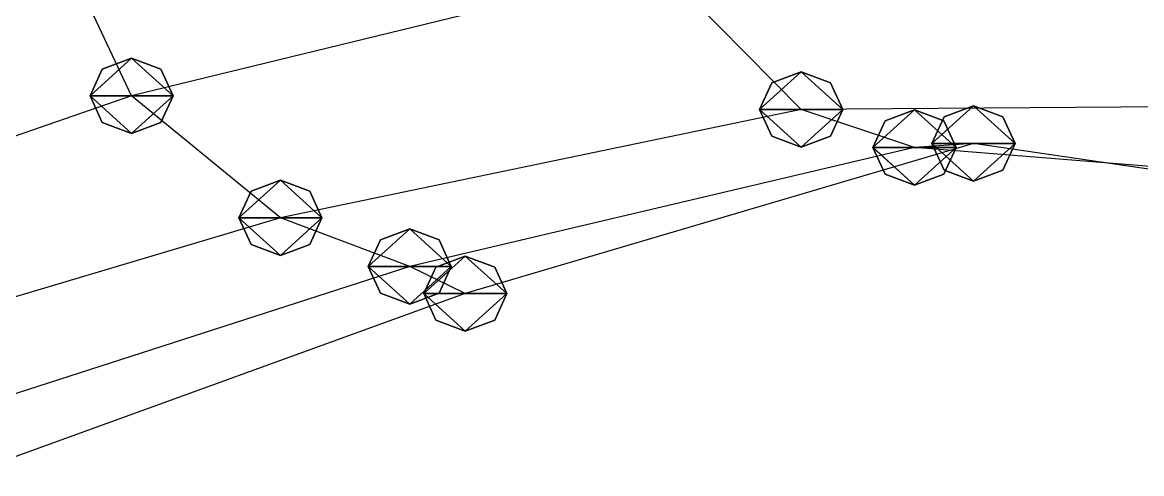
# Model space of a CAD drawing. Header units: metres. Extents: x -74 to 76, y -49 to 49.
# Drawn here: x 14.8 to 41.75, y -3.8 to 7.06 of the extents above; entities that cross this region are included whole.
import ezdxf

# ---------------------------------------------------------------- set-up
doc = ezdxf.new("R2010")
doc.units = ezdxf.units.M

msp = doc.modelspace()

# ---------------------------------------------------------------- linework, layer by layer
for p, q in [((17.427567, 5.2945404, -192.16248), (15.087643, 10.282742, -192.12726)), ((30.167362, 8.399944, -188.78256), (17.427567, 5.2945404, -192.16248)), ((33.55044, 4.9663277, -188.71924), (30.167362, 8.399944, -188.78256)), ((17.427567, 6.200276, -192.58632), (16.720459, 5.9349923, -192.46217)), ((17.427567, 6.200276, -192.58632), (16.720459, 5.9349923, -192.46217)), ((17.427567, 6.200276, -192.58632), (16.720459, 5.9349923, -192.46217)), ((17.427567, 6.200276, -192.58632), (16.720459, 5.9349923, -192.46217)), ((18.134674, 5.9349923, -192.46217), (17.427567, 6.200276, -192.58632)), ((18.134674, 5.9349923, -192.46217), (17.427567, 6.200276, -192.58632)), ((18.134674, 5.9349923, -192.46217), (17.427567, 6.200276, -192.58632)), ((18.134674, 5.9349923, -192.46217), (17.427567, 6.200276, -192.58632)), ((16.720459, 5.9349923, -192.46217), (16.427567, 5.2945404, -192.16248)), ((16.720459, 5.9349923, -192.46217), (16.427567, 5.2945404, -192.16248)), ((16.720459, 5.9349923, -192.46217), (16.427567, 5.2945404, -192.16248)), ((16.720459, 5.9349923, -192.46217), (16.427567, 5.2945404, -192.16248)), ((18.427567, 5.2945404, -192.16248), (18.134674, 5.9349923, -192.46217)), ((18.427567, 5.2945404, -192.16248), (18.134674, 5.9349923, -192.46217)), ((18.427567, 5.2945404, -192.16248), (18.134674, 5.9349923, -192.46217)), ((18.427567, 5.2945404, -192.16248), (18.134674, 5.9349923, -192.46217)), ((33.55044, 5.872063, -189.14308), (32.843334, 5.6067796, -189.01894)), ((33.55044, 5.872063, -189.14308), (32.843334, 5.6067796, -189.01894)), ((33.55044, 5.872063, -189.14308), (32.843334, 5.6067796, -189.01894)), ((33.55044, 5.872063, -189.14308), (32.843334, 5.6067796, -189.01894)), ((34.25755, 5.6067796, -189.01894), (33.55044, 5.872063, -189.14308)), ((34.25755, 5.6067796, -189.01894), (33.55044, 5.872063, -189.14308)), ((34.25755, 5.6067796, -189.01894), (33.55044, 5.872063, -189.14308)), ((34.25755, 5.6067796, -189.01894), (33.55044, 5.872063, -189.14308)), ((32.843334, 5.6067796, -189.01894), (32.55044, 4.9663277, -188.71924)), ((32.843334, 5.6067796, -189.01894), (32.55044, 4.9663277, -188.71924)), ((32.843334, 5.6067796, -189.01894), (32.55044, 4.9663277, -188.71924)), ((32.843334, 5.6067796, -189.01894), (32.55044, 4.9663277, -188.71924)), ((34.55044, 4.9663277, -188.71924), (34.25755, 5.6067796, -189.01894)), ((34.55044, 4.9663277, -188.71924), (34.25755, 5.6067796, -189.01894)), ((34.55044, 4.9663277, -188.71924), (34.25755, 5.6067796, -189.01894)), ((34.55044, 4.9663277, -188.71924), (34.25755, 5.6067796, -189.01894)), ((17.427567, 5.2945404, -192.16248), (5.45776, 1.1802063, -194.03741)), ((16.427567, 5.2945404, -192.16248), (16.720459, 4.6540885, -191.86278)), ((16.427567, 5.2945404, -192.16248), (16.720459, 4.6540885, -191.86278)), ((16.427567, 5.2945404, -192.16248), (16.720459, 4.6540885, -191.86278)), ((16.427567, 5.2945404, -192.16248), (16.720459, 4.6540885, -191.86278)), ((21.010952, 2.3572655, -193.49164), (17.427567, 5.2945404, -192.16248)), ((18.134674, 4.6540885, -191.86278), (18.427567, 5.2945404, -192.16248)), ((18.134674, 4.6540885, -191.86278), (18.427567, 5.2945404, -192.16248)), ((18.134674, 4.6540885, -191.86278), (18.427567, 5.2945404, -192.16248)), ((18.134674, 4.6540885, -191.86278), (18.427567, 5.2945404, -192.16248)), ((33.55044, 4.9663277, -188.71924), (21.010952, 2.3572655, -193.49164)), ((32.55044, 4.9663277, -188.71924), (32.843334, 4.3258758, -188.41954)), ((32.55044, 4.9663277, -188.71924), (32.843334, 4.3258758, -188.41954)), ((32.55044, 4.9663277, -188.71924), (32.843334, 4.3258758, -188.41954)), ((32.55044, 4.9663277, -188.71924), (32.843334, 4.3258758, -188.41954)), ((47.74835, 5.069748, -183.68695), (33.55044, 4.9663277, -188.71924)), ((36.279865, 4.051155, -188.36043), (33.55044, 4.9663277, -188.71924)), ((34.25755, 4.3258758, -188.41954), (34.55044, 4.9663277, -188.71924)), ((34.25755, 4.3258758, -188.41954), (34.55044, 4.9663277, -188.71924)), ((34.25755, 4.3258758, -188.41954), (34.55044, 4.9663277, -188.71924)), ((34.25755, 4.3258758, -188.41954), (34.55044, 4.9663277, -188.71924)), ((36.279865, 4.9568906, -188.78427), (35.572758, 4.691607, -188.66013)), ((36.279865, 4.9568906, -188.78427), (35.572758, 4.691607, -188.66013)), ((36.279865, 4.9568906, -188.78427), (35.572758, 4.691607, -188.66013)), ((36.279865, 4.9568906, -188.78427), (35.572758, 4.691607, -188.66013)), ((36.986973, 4.691607, -188.66013), (36.279865, 4.9568906, -188.78427)), ((36.986973, 4.691607, -188.66013), (36.279865, 4.9568906, -188.78427)), ((36.986973, 4.691607, -188.66013), (36.279865, 4.9568906, -188.78427)), ((36.986973, 4.691607, -188.66013), (36.279865, 4.9568906, -188.78427)), ((37.699566, 5.0515714, -188.81953), (36.99246, 4.786288, -188.69539)), ((37.699566, 5.0515714, -188.81953), (36.99246, 4.786288, -188.69539)), ((37.699566, 5.0515714, -188.81953), (36.99246, 4.786288, -188.69539)), ((38.406673, 4.786288, -188.69539), (37.699566, 5.0515714, -188.81953)), ((38.406673, 4.786288, -188.69539), (37.699566, 5.0515714, -188.81953)), ((38.406673, 4.786288, -188.69539), (37.699566, 5.0515714, -188.81953)), ((16.720459, 4.6540885, -191.86278), (17.427567, 4.388805, -191.73863)), ((16.720459, 4.6540885, -191.86278), (17.427567, 4.388805, -191.73863)), ((16.720459, 4.6540885, -191.86278), (17.427567, 4.388805, -191.73863)), ((16.720459, 4.6540885, -191.86278), (17.427567, 4.388805, -191.73863)), ((17.427567, 4.388805, -191.73863), (18.134674, 4.6540885, -191.86278)), ((17.427567, 4.388805, -191.73863), (18.134674, 4.6540885, -191.86278)), ((17.427567, 4.388805, -191.73863), (18.134674, 4.6540885, -191.86278)), ((17.427567, 4.388805, -191.73863), (18.134674, 4.6540885, -191.86278)), ((35.572758, 4.691607, -188.66013), (35.279865, 4.051155, -188.36043)), ((35.572758, 4.691607, -188.66013), (35.279865, 4.051155, -188.36043)), ((35.572758, 4.691607, -188.66013), (35.279865, 4.051155, -188.36043)), ((35.572758, 4.691607, -188.66013), (35.279865, 4.051155, -188.36043)), ((36.99246, 4.786288, -188.69539), (36.699566, 4.145836, -188.39569)), ((36.99246, 4.786288, -188.69539), (36.699566, 4.145836, -188.39569)), ((36.99246, 4.786288, -188.69539), (36.699566, 4.145836, -188.39569)), ((37.279865, 4.051155, -188.36043), (36.986973, 4.691607, -188.66013)), ((37.279865, 4.051155, -188.36043), (36.986973, 4.691607, -188.66013)), ((37.279865, 4.051155, -188.36043), (36.986973, 4.691607, -188.66013)), ((37.279865, 4.051155, -188.36043), (36.986973, 4.691607, -188.66013)), ((38.699566, 4.145836, -188.39569), (38.406673, 4.786288, -188.69539)), ((38.699566, 4.145836, -188.39569), (38.406673, 4.786288, -188.69539)), ((38.699566, 4.145836, -188.39569), (38.406673, 4.786288, -188.69539)), ((32.843334, 4.3258758, -188.41954), (33.55044, 4.060592, -188.2954)), ((32.843334, 4.3258758, -188.41954), (33.55044, 4.060592, -188.2954)), ((32.843334, 4.3258758, -188.41954), (33.55044, 4.060592, -188.2954)), ((32.843334, 4.3258758, -188.41954), (33.55044, 4.060592, -188.2954)), ((33.55044, 4.060592, -188.2954), (34.25755, 4.3258758, -188.41954)), ((33.55044, 4.060592, -188.2954), (34.25755, 4.3258758, -188.41954)), ((33.55044, 4.060592, -188.2954), (34.25755, 4.3258758, -188.41954)), ((33.55044, 4.060592, -188.2954), (34.25755, 4.3258758, -188.41954)), ((36.279865, 4.051155, -188.36043), (24.125263, 1.1862106, -194.58022)), ((37.699566, 4.145836, -188.39569), (25.463764, 0.53188324, -195.21497)), ((35.279865, 4.051155, -188.36043), (35.572758, 3.4107032, -188.06073)), ((35.279865, 4.051155, -188.36043), (35.572758, 3.4107032, -188.06073)), ((35.279865, 4.051155, -188.36043), (35.572758, 3.4107032, -188.06073)), ((35.279865, 4.051155, -188.36043), (35.572758, 3.4107032, -188.06073)), ((37.699566, 4.145836, -188.39569), (36.279865, 4.051155, -188.36043)), ((51.14815, 2.8530922, -181.8537), (36.279865, 4.051155, -188.36043)), ((36.699566, 4.145836, -188.39569), (36.99246, 3.505384, -188.096)), ((36.699566, 4.145836, -188.39569), (36.99246, 3.505384, -188.096)), ((36.699566, 4.145836, -188.39569), (36.99246, 3.505384, -188.096)), ((36.986973, 3.4107034, -188.06073), (37.279865, 4.051155, -188.36043)), ((36.986973, 3.4107034, -188.06073), (37.279865, 4.051155, -188.36043)), ((36.986973, 3.4107034, -188.06073), (37.279865, 4.051155, -188.36043)), ((36.986973, 3.4107034, -188.06073), (37.279865, 4.051155, -188.36043)), ((53.58282, 1.8114014, -180.8113), (37.699566, 4.145836, -188.39569)), ((38.406673, 3.5053842, -188.096), (38.699566, 4.145836, -188.39569)), ((38.406673, 3.5053842, -188.096), (38.699566, 4.145836, -188.39569)), ((38.406673, 3.5053842, -188.096), (38.699566, 4.145836, -188.39569)), ((36.99246, 3.505384, -188.096), (37.699566, 3.2401004, -187.97185)), ((36.99246, 3.505384, -188.096), (37.699566, 3.2401004, -187.97185)), ((36.99246, 3.505384, -188.096), (37.699566, 3.2401004, -187.97185)), ((37.699566, 3.2401004, -187.97185), (38.406673, 3.5053842, -188.096)), ((37.699566, 3.2401004, -187.97185), (38.406673, 3.5053842, -188.096)), ((37.699566, 3.2401004, -187.97185), (38.406673, 3.5053842, -188.096)), ((21.010952, 3.263001, -193.91548), (20.303844, 2.9977171, -193.79134)), ((21.010952, 3.263001, -193.91548), (20.303844, 2.9977171, -193.79134)), ((21.010952, 3.263001, -193.91548), (20.303844, 2.9977171, -193.79134)), ((21.010952, 3.263001, -193.91548), (20.303844, 2.9977171, -193.79134)), ((21.71806, 2.9977171, -193.79134), (21.010952, 3.263001, -193.91548)), ((21.71806, 2.9977171, -193.79134), (21.010952, 3.263001, -193.91548)), ((21.71806, 2.9977171, -193.79134), (21.010952, 3.263001, -193.91548)), ((21.71806, 2.9977171, -193.79134), (21.010952, 3.263001, -193.91548)), ((35.572758, 3.4107032, -188.06073), (36.279865, 3.1454196, -187.93658)), ((35.572758, 3.4107032, -188.06073), (36.279865, 3.1454196, -187.93658)), ((35.572758, 3.4107032, -188.06073), (36.279865, 3.1454196, -187.93658)), ((35.572758, 3.4107032, -188.06073), (36.279865, 3.1454196, -187.93658)), ((36.279865, 3.1454196, -187.93658), (36.986973, 3.4107034, -188.06073)), ((36.279865, 3.1454196, -187.93658), (36.986973, 3.4107034, -188.06073)), ((36.279865, 3.1454196, -187.93658), (36.986973, 3.4107034, -188.06073)), ((36.279865, 3.1454196, -187.93658), (36.986973, 3.4107034, -188.06073)), ((20.303844, 2.9977171, -193.79134), (20.010952, 2.3572655, -193.49164)), ((20.303844, 2.9977171, -193.79134), (20.010952, 2.3572655, -193.49164)), ((20.303844, 2.9977171, -193.79134), (20.010952, 2.3572655, -193.49164)), ((20.303844, 2.9977171, -193.79134), (20.010952, 2.3572655, -193.49164)), ((22.010952, 2.3572655, -193.49164), (21.71806, 2.9977171, -193.79134)), ((22.010952, 2.3572655, -193.49164), (21.71806, 2.9977171, -193.79134)), ((22.010952, 2.3572655, -193.49164), (21.71806, 2.9977171, -193.79134)), ((22.010952, 2.3572655, -193.49164), (21.71806, 2.9977171, -193.79134)), ((21.010952, 2.3572655, -193.49164), (8.947742, -1.2382927, -196.22572)), ((20.010952, 2.3572655, -193.49164), (20.303844, 1.7168137, -193.19194)), ((20.010952, 2.3572655, -193.49164), (20.303844, 1.7168137, -193.19194)), ((20.010952, 2.3572655, -193.49164), (20.303844, 1.7168137, -193.19194)), ((20.010952, 2.3572655, -193.49164), (20.303844, 1.7168137, -193.19194)), ((24.125263, 1.1862106, -194.58022), (21.010952, 2.3572655, -193.49164)), ((21.71806, 1.7168138, -193.19194), (22.010952, 2.3572655, -193.49164)), ((21.71806, 1.7168138, -193.19194), (22.010952, 2.3572655, -193.49164)), ((21.71806, 1.7168138, -193.19194), (22.010952, 2.3572655, -193.49164)), ((21.71806, 1.7168138, -193.19194), (22.010952, 2.3572655, -193.49164)), ((24.125263, 2.0919461, -195.00406), (23.418156, 1.8266623, -194.87991)), ((24.125263, 2.0919461, -195.00406), (23.418156, 1.8266623, -194.87991)), ((24.125263, 2.0919461, -195.00406), (23.418156, 1.8266623, -194.87991)), ((24.125263, 2.0919461, -195.00406), (23.418156, 1.8266623, -194.87991)), ((24.83237, 1.8266623, -194.87991), (24.125263, 2.0919461, -195.00406)), ((24.83237, 1.8266623, -194.87991), (24.125263, 2.0919461, -195.00406)), ((24.83237, 1.8266623, -194.87991), (24.125263, 2.0919461, -195.00406)), ((24.83237, 1.8266623, -194.87991), (24.125263, 2.0919461, -195.00406)), ((20.303844, 1.7168137, -193.19194), (21.010952, 1.45153, -193.0678)), ((20.303844, 1.7168137, -193.19194), (21.010952, 1.45153, -193.0678)), ((20.303844, 1.7168137, -193.19194), (21.010952, 1.45153, -193.0678)), ((20.303844, 1.7168137, -193.19194), (21.010952, 1.45153, -193.0678)), ((21.010952, 1.45153, -193.0678), (21.71806, 1.7168138, -193.19194)), ((21.010952, 1.45153, -193.0678), (21.71806, 1.7168138, -193.19194)), ((21.010952, 1.45153, -193.0678), (21.71806, 1.7168138, -193.19194)), ((21.010952, 1.45153, -193.0678), (21.71806, 1.7168138, -193.19194)), ((23.418156, 1.8266623, -194.87991), (23.125263, 1.1862106, -194.58022)), ((23.418156, 1.8266623, -194.87991), (23.125263, 1.1862106, -194.58022)), ((23.418156, 1.8266623, -194.87991), (23.125263, 1.1862106, -194.58022)), ((23.418156, 1.8266623, -194.87991), (23.125263, 1.1862106, -194.58022)), ((25.125263, 1.1862106, -194.58022), (24.83237, 1.8266623, -194.87991)), ((25.125263, 1.1862106, -194.58022), (24.83237, 1.8266623, -194.87991)), ((25.125263, 1.1862106, -194.58022), (24.83237, 1.8266623, -194.87991)), ((25.125263, 1.1862106, -194.58022), (24.83237, 1.8266623, -194.87991)), ((25.463764, 1.4376187, -195.63881), (24.756657, 1.1723349, -195.51466)), ((25.463764, 1.4376187, -195.63881), (24.756657, 1.1723349, -195.51466)), ((25.463764, 1.4376187, -195.63881), (24.756657, 1.1723349, -195.51466)), ((26.170872, 1.1723349, -195.51466), (25.463764, 1.4376187, -195.63881)), ((26.170872, 1.1723349, -195.51466), (25.463764, 1.4376187, -195.63881)), ((26.170872, 1.1723349, -195.51466), (25.463764, 1.4376187, -195.63881)), ((24.125263, 1.1862106, -194.58022), (12.311214, -2.6211243, -197.18268)), ((23.125263, 1.1862106, -194.58022), (23.418156, 0.54575884, -194.28052)), ((23.125263, 1.1862106, -194.58022), (23.418156, 0.54575884, -194.28052)), ((23.125263, 1.1862106, -194.58022), (23.418156, 0.54575884, -194.28052)), ((23.125263, 1.1862106, -194.58022), (23.418156, 0.54575884, -194.28052)), ((25.463764, 0.53188324, -195.21497), (24.125263, 1.1862106, -194.58022)), ((24.756657, 1.1723349, -195.51466), (24.463764, 0.53188324, -195.21497)), ((24.756657, 1.1723349, -195.51466), (24.463764, 0.53188324, -195.21497)), ((24.756657, 1.1723349, -195.51466), (24.463764, 0.53188324, -195.21497)), ((24.83237, 0.5457589, -194.28052), (25.125263, 1.1862106, -194.58022)), ((24.83237, 0.5457589, -194.28052), (25.125263, 1.1862106, -194.58022)), ((24.83237, 0.5457589, -194.28052), (25.125263, 1.1862106, -194.58022)), ((24.83237, 0.5457589, -194.28052), (25.125263, 1.1862106, -194.58022)), ((26.463764, 0.53188324, -195.21497), (26.170872, 1.1723349, -195.51466)), ((26.463764, 0.53188324, -195.21497), (26.170872, 1.1723349, -195.51466)), ((26.463764, 0.53188324, -195.21497), (26.170872, 1.1723349, -195.51466)), ((23.418156, 0.54575884, -194.28052), (24.125263, 0.28047508, -194.15637)), ((23.418156, 0.54575884, -194.28052), (24.125263, 0.28047508, -194.15637)), ((23.418156, 0.54575884, -194.28052), (24.125263, 0.28047508, -194.15637)), ((23.418156, 0.54575884, -194.28052), (24.125263, 0.28047508, -194.15637)), ((24.125263, 0.28047508, -194.15637), (24.83237, 0.5457589, -194.28052)), ((24.125263, 0.28047508, -194.15637), (24.83237, 0.5457589, -194.28052)), ((24.125263, 0.28047508, -194.15637), (24.83237, 0.5457589, -194.28052)), ((24.125263, 0.28047508, -194.15637), (24.83237, 0.5457589, -194.28052)), ((25.463764, 0.53188324, -195.21497), (13.510555, -3.8019028, -197.04868)), ((24.463764, 0.53188324, -195.21497), (24.756657, -0.10856855, -194.91527)), ((24.463764, 0.53188324, -195.21497), (24.756657, -0.10856855, -194.91527)), ((24.463764, 0.53188324, -195.21497), (24.756657, -0.10856855, -194.91527)), ((26.170872, -0.10856849, -194.91527), (26.463764, 0.53188324, -195.21497)), ((26.170872, -0.10856849, -194.91527), (26.463764, 0.53188324, -195.21497)), ((26.170872, -0.10856849, -194.91527), (26.463764, 0.53188324, -195.21497)), ((24.756657, -0.10856855, -194.91527), (25.463764, -0.3738523, -194.79112)), ((24.756657, -0.10856855, -194.91527), (25.463764, -0.3738523, -194.79112)), ((24.756657, -0.10856855, -194.91527), (25.463764, -0.3738523, -194.79112)), ((25.463764, -0.3738523, -194.79112), (26.170872, -0.10856849, -194.91527)), ((25.463764, -0.3738523, -194.79112), (26.170872, -0.10856849, -194.91527)), ((25.463764, -0.3738523, -194.79112), (26.170872, -0.10856849, -194.91527))]:
    msp.add_line(p, q)
for points in [[(16.427567, 5.2945404, -192.16248), (16.720459, 5.9349923, -192.46217), (17.427567, 6.200276, -192.58632), (17.427666, 6.200376, -192.58621)], [(16.427567, 5.2945404, -192.16248), (16.720459, 5.9349923, -192.46217), (17.427567, 6.200276, -192.58632), (17.427666, 6.200376, -192.58621)], [(16.427567, 5.2945404, -192.16248), (16.720459, 5.9349923, -192.46217), (17.427567, 6.200276, -192.58632), (17.427666, 6.200376, -192.58621)], [(16.427567, 5.2945404, -192.16248), (16.720459, 5.9349923, -192.46217), (17.427567, 6.200276, -192.58632), (17.427666, 6.200376, -192.58621)], [(16.427567, 5.2945404, -192.16248), (17.427567, 6.200276, -192.58632), (18.427567, 5.2945404, -192.16248), (18.427666, 5.2946405, -192.16237)], [(16.427567, 5.2945404, -192.16248), (17.427567, 6.200276, -192.58632), (18.427567, 5.2945404, -192.16248), (18.427666, 5.2946405, -192.16237)], [(16.427567, 5.2945404, -192.16248), (17.427567, 6.200276, -192.58632), (18.427567, 5.2945404, -192.16248), (18.427666, 5.2946405, -192.16237)], [(16.427567, 5.2945404, -192.16248), (17.427567, 6.200276, -192.58632), (18.427567, 5.2945404, -192.16248), (18.427666, 5.2946405, -192.16237)], [(17.427567, 6.200276, -192.58632), (18.134674, 5.9349923, -192.46217), (18.427567, 5.2945404, -192.16248), (18.427666, 5.2946405, -192.16237)], [(17.427567, 6.200276, -192.58632), (18.134674, 5.9349923, -192.46217), (18.427567, 5.2945404, -192.16248), (18.427666, 5.2946405, -192.16237)], [(17.427567, 6.200276, -192.58632), (18.134674, 5.9349923, -192.46217), (18.427567, 5.2945404, -192.16248), (18.427666, 5.2946405, -192.16237)], [(17.427567, 6.200276, -192.58632), (18.134674, 5.9349923, -192.46217), (18.427567, 5.2945404, -192.16248), (18.427666, 5.2946405, -192.16237)], [(32.55044, 4.9663277, -188.71924), (32.843334, 5.6067796, -189.01894), (33.55044, 5.872063, -189.14308), (33.55054, 5.8721633, -189.14297)], [(32.55044, 4.9663277, -188.71924), (32.843334, 5.6067796, -189.01894), (33.55044, 5.872063, -189.14308), (33.55054, 5.8721633, -189.14297)], [(32.55044, 4.9663277, -188.71924), (32.843334, 5.6067796, -189.01894), (33.55044, 5.872063, -189.14308), (33.55054, 5.8721633, -189.14297)], [(32.55044, 4.9663277, -188.71924), (32.843334, 5.6067796, -189.01894), (33.55044, 5.872063, -189.14308), (33.55054, 5.8721633, -189.14297)], [(32.55044, 4.9663277, -188.71924), (33.55044, 5.872063, -189.14308), (34.55044, 4.9663277, -188.71924), (34.55054, 4.966428, -188.71913)], [(32.55044, 4.9663277, -188.71924), (33.55044, 5.872063, -189.14308), (34.55044, 4.9663277, -188.71924), (34.55054, 4.966428, -188.71913)], [(32.55044, 4.9663277, -188.71924), (33.55044, 5.872063, -189.14308), (34.55044, 4.9663277, -188.71924), (34.55054, 4.966428, -188.71913)], [(32.55044, 4.9663277, -188.71924), (33.55044, 5.872063, -189.14308), (34.55044, 4.9663277, -188.71924), (34.55054, 4.966428, -188.71913)], [(33.55044, 5.872063, -189.14308), (34.25755, 5.6067796, -189.01894), (34.55044, 4.9663277, -188.71924), (34.55054, 4.966428, -188.71913)], [(33.55044, 5.872063, -189.14308), (34.25755, 5.6067796, -189.01894), (34.55044, 4.9663277, -188.71924), (34.55054, 4.966428, -188.71913)], [(33.55044, 5.872063, -189.14308), (34.25755, 5.6067796, -189.01894), (34.55044, 4.9663277, -188.71924), (34.55054, 4.966428, -188.71913)], [(33.55044, 5.872063, -189.14308), (34.25755, 5.6067796, -189.01894), (34.55044, 4.9663277, -188.71924), (34.55054, 4.966428, -188.71913)], [(17.427567, 4.388805, -191.73863), (16.720459, 4.6540885, -191.86278), (16.427567, 5.2945404, -192.16248), (16.427666, 5.2946405, -192.16237)], [(18.427567, 5.2945404, -192.16248), (17.427567, 4.388805, -191.73863), (16.427567, 5.2945404, -192.16248), (16.427666, 5.2946405, -192.16237)], [(17.427567, 4.388805, -191.73863), (16.720459, 4.6540885, -191.86278), (16.427567, 5.2945404, -192.16248), (16.427666, 5.2946405, -192.16237)], [(18.427567, 5.2945404, -192.16248), (17.427567, 4.388805, -191.73863), (16.427567, 5.2945404, -192.16248), (16.427666, 5.2946405, -192.16237)], [(17.427567, 4.388805, -191.73863), (16.720459, 4.6540885, -191.86278), (16.427567, 5.2945404, -192.16248), (16.427666, 5.2946405, -192.16237)], [(18.427567, 5.2945404, -192.16248), (17.427567, 4.388805, -191.73863), (16.427567, 5.2945404, -192.16248), (16.427666, 5.2946405, -192.16237)], [(17.427567, 4.388805, -191.73863), (16.720459, 4.6540885, -191.86278), (16.427567, 5.2945404, -192.16248), (16.427666, 5.2946405, -192.16237)], [(18.427567, 5.2945404, -192.16248), (17.427567, 4.388805, -191.73863), (16.427567, 5.2945404, -192.16248), (16.427666, 5.2946405, -192.16237)], [(18.427567, 5.2945404, -192.16248), (18.134674, 4.6540885, -191.86278), (17.427567, 4.388805, -191.73863), (17.427666, 4.388905, -191.73853)], [(18.427567, 5.2945404, -192.16248), (18.134674, 4.6540885, -191.86278), (17.427567, 4.388805, -191.73863), (17.427666, 4.388905, -191.73853)], [(18.427567, 5.2945404, -192.16248), (18.134674, 4.6540885, -191.86278), (17.427567, 4.388805, -191.73863), (17.427666, 4.388905, -191.73853)], [(18.427567, 5.2945404, -192.16248), (18.134674, 4.6540885, -191.86278), (17.427567, 4.388805, -191.73863), (17.427666, 4.388905, -191.73853)], [(33.55044, 4.060592, -188.2954), (32.843334, 4.3258758, -188.41954), (32.55044, 4.9663277, -188.71924), (32.55054, 4.966428, -188.71913)], [(34.55044, 4.9663277, -188.71924), (33.55044, 4.060592, -188.2954), (32.55044, 4.9663277, -188.71924), (32.55054, 4.966428, -188.71913)], [(33.55044, 4.060592, -188.2954), (32.843334, 4.3258758, -188.41954), (32.55044, 4.9663277, -188.71924), (32.55054, 4.966428, -188.71913)], [(34.55044, 4.9663277, -188.71924), (33.55044, 4.060592, -188.2954), (32.55044, 4.9663277, -188.71924), (32.55054, 4.966428, -188.71913)], [(33.55044, 4.060592, -188.2954), (32.843334, 4.3258758, -188.41954), (32.55044, 4.9663277, -188.71924), (32.55054, 4.966428, -188.71913)], [(34.55044, 4.9663277, -188.71924), (33.55044, 4.060592, -188.2954), (32.55044, 4.9663277, -188.71924), (32.55054, 4.966428, -188.71913)], [(33.55044, 4.060592, -188.2954), (32.843334, 4.3258758, -188.41954), (32.55044, 4.9663277, -188.71924), (32.55054, 4.966428, -188.71913)], [(34.55044, 4.9663277, -188.71924), (33.55044, 4.060592, -188.2954), (32.55044, 4.9663277, -188.71924), (32.55054, 4.966428, -188.71913)], [(34.55044, 4.9663277, -188.71924), (34.25755, 4.3258758, -188.41954), (33.55044, 4.060592, -188.2954), (33.55054, 4.0606923, -188.29529)], [(34.55044, 4.9663277, -188.71924), (34.25755, 4.3258758, -188.41954), (33.55044, 4.060592, -188.2954), (33.55054, 4.0606923, -188.29529)], [(34.55044, 4.9663277, -188.71924), (34.25755, 4.3258758, -188.41954), (33.55044, 4.060592, -188.2954), (33.55054, 4.0606923, -188.29529)], [(34.55044, 4.9663277, -188.71924), (34.25755, 4.3258758, -188.41954), (33.55044, 4.060592, -188.2954), (33.55054, 4.0606923, -188.29529)], [(35.279865, 4.051155, -188.36043), (35.572758, 4.691607, -188.66013), (36.279865, 4.9568906, -188.78427), (36.279964, 4.9569907, -188.78416)], [(35.279865, 4.051155, -188.36043), (35.572758, 4.691607, -188.66013), (36.279865, 4.9568906, -188.78427), (36.279964, 4.9569907, -188.78416)], [(35.279865, 4.051155, -188.36043), (35.572758, 4.691607, -188.66013), (36.279865, 4.9568906, -188.78427), (36.279964, 4.9569907, -188.78416)], [(35.279865, 4.051155, -188.36043), (35.572758, 4.691607, -188.66013), (36.279865, 4.9568906, -188.78427), (36.279964, 4.9569907, -188.78416)], [(35.279865, 4.051155, -188.36043), (36.279865, 4.9568906, -188.78427), (37.279865, 4.051155, -188.36043), (37.279964, 4.051255, -188.36032)], [(35.279865, 4.051155, -188.36043), (36.279865, 4.9568906, -188.78427), (37.279865, 4.051155, -188.36043), (37.279964, 4.051255, -188.36032)], [(35.279865, 4.051155, -188.36043), (36.279865, 4.9568906, -188.78427), (37.279865, 4.051155, -188.36043), (37.279964, 4.051255, -188.36032)], [(35.279865, 4.051155, -188.36043), (36.279865, 4.9568906, -188.78427), (37.279865, 4.051155, -188.36043), (37.279964, 4.051255, -188.36032)], [(36.279865, 4.9568906, -188.78427), (36.986973, 4.691607, -188.66013), (37.279865, 4.051155, -188.36043), (37.279964, 4.051255, -188.36032)], [(36.279865, 4.9568906, -188.78427), (36.986973, 4.691607, -188.66013), (37.279865, 4.051155, -188.36043), (37.279964, 4.051255, -188.36032)], [(36.279865, 4.9568906, -188.78427), (36.986973, 4.691607, -188.66013), (37.279865, 4.051155, -188.36043), (37.279964, 4.051255, -188.36032)], [(36.279865, 4.9568906, -188.78427), (36.986973, 4.691607, -188.66013), (37.279865, 4.051155, -188.36043), (37.279964, 4.051255, -188.36032)], [(36.699566, 4.145836, -188.39569), (36.99246, 4.786288, -188.69539), (37.699566, 5.0515714, -188.81953), (37.699665, 5.0516715, -188.81943)], [(36.699566, 4.145836, -188.39569), (36.99246, 4.786288, -188.69539), (37.699566, 5.0515714, -188.81953), (37.699665, 5.0516715, -188.81943)], [(36.699566, 4.145836, -188.39569), (36.99246, 4.786288, -188.69539), (37.699566, 5.0515714, -188.81953), (37.699665, 5.0516715, -188.81943)], [(36.699566, 4.145836, -188.39569), (37.699566, 5.0515714, -188.81953), (38.699566, 4.145836, -188.39569), (38.699665, 4.145936, -188.39558)], [(36.699566, 4.145836, -188.39569), (37.699566, 5.0515714, -188.81953), (38.699566, 4.145836, -188.39569), (38.699665, 4.145936, -188.39558)], [(36.699566, 4.145836, -188.39569), (37.699566, 5.0515714, -188.81953), (38.699566, 4.145836, -188.39569), (38.699665, 4.145936, -188.39558)], [(37.699566, 5.0515714, -188.81953), (38.406673, 4.786288, -188.69539), (38.699566, 4.145836, -188.39569), (38.699665, 4.145936, -188.39558)], [(37.699566, 5.0515714, -188.81953), (38.406673, 4.786288, -188.69539), (38.699566, 4.145836, -188.39569), (38.699665, 4.145936, -188.39558)], [(37.699566, 5.0515714, -188.81953), (38.406673, 4.786288, -188.69539), (38.699566, 4.145836, -188.39569), (38.699665, 4.145936, -188.39558)], [(36.279865, 3.1454196, -187.93658), (35.572758, 3.4107032, -188.06073), (35.279865, 4.051155, -188.36043), (35.279964, 4.051255, -188.36032)], [(37.279865, 4.051155, -188.36043), (36.279865, 3.1454196, -187.93658), (35.279865, 4.051155, -188.36043), (35.279964, 4.051255, -188.36032)], [(36.279865, 3.1454196, -187.93658), (35.572758, 3.4107032, -188.06073), (35.279865, 4.051155, -188.36043), (35.279964, 4.051255, -188.36032)], [(37.279865, 4.051155, -188.36043), (36.279865, 3.1454196, -187.93658), (35.279865, 4.051155, -188.36043), (35.279964, 4.051255, -188.36032)], [(36.279865, 3.1454196, -187.93658), (35.572758, 3.4107032, -188.06073), (35.279865, 4.051155, -188.36043), (35.279964, 4.051255, -188.36032)], [(37.279865, 4.051155, -188.36043), (36.279865, 3.1454196, -187.93658), (35.279865, 4.051155, -188.36043), (35.279964, 4.051255, -188.36032)], [(36.279865, 3.1454196, -187.93658), (35.572758, 3.4107032, -188.06073), (35.279865, 4.051155, -188.36043), (35.279964, 4.051255, -188.36032)], [(37.279865, 4.051155, -188.36043), (36.279865, 3.1454196, -187.93658), (35.279865, 4.051155, -188.36043), (35.279964, 4.051255, -188.36032)], [(37.279865, 4.051155, -188.36043), (36.986973, 3.4107034, -188.06073), (36.279865, 3.1454196, -187.93658), (36.279964, 3.1455195, -187.93648)], [(37.279865, 4.051155, -188.36043), (36.986973, 3.4107034, -188.06073), (36.279865, 3.1454196, -187.93658), (36.279964, 3.1455195, -187.93648)], [(37.279865, 4.051155, -188.36043), (36.986973, 3.4107034, -188.06073), (36.279865, 3.1454196, -187.93658), (36.279964, 3.1455195, -187.93648)], [(37.279865, 4.051155, -188.36043), (36.986973, 3.4107034, -188.06073), (36.279865, 3.1454196, -187.93658), (36.279964, 3.1455195, -187.93648)], [(37.699566, 3.2401004, -187.97185), (36.99246, 3.505384, -188.096), (36.699566, 4.145836, -188.39569), (36.699665, 4.145936, -188.39558)], [(38.699566, 4.145836, -188.39569), (37.699566, 3.2401004, -187.97185), (36.699566, 4.145836, -188.39569), (36.699665, 4.145936, -188.39558)], [(37.699566, 3.2401004, -187.97185), (36.99246, 3.505384, -188.096), (36.699566, 4.145836, -188.39569), (36.699665, 4.145936, -188.39558)], [(38.699566, 4.145836, -188.39569), (37.699566, 3.2401004, -187.97185), (36.699566, 4.145836, -188.39569), (36.699665, 4.145936, -188.39558)], [(37.699566, 3.2401004, -187.97185), (36.99246, 3.505384, -188.096), (36.699566, 4.145836, -188.39569), (36.699665, 4.145936, -188.39558)], [(38.699566, 4.145836, -188.39569), (37.699566, 3.2401004, -187.97185), (36.699566, 4.145836, -188.39569), (36.699665, 4.145936, -188.39558)], [(38.699566, 4.145836, -188.39569), (38.406673, 3.5053842, -188.096), (37.699566, 3.2401004, -187.97185), (37.699665, 3.2402003, -187.97174)], [(38.699566, 4.145836, -188.39569), (38.406673, 3.5053842, -188.096), (37.699566, 3.2401004, -187.97185), (37.699665, 3.2402003, -187.97174)], [(38.699566, 4.145836, -188.39569), (38.406673, 3.5053842, -188.096), (37.699566, 3.2401004, -187.97185), (37.699665, 3.2402003, -187.97174)], [(20.010952, 2.3572655, -193.49164), (20.303844, 2.9977171, -193.79134), (21.010952, 3.263001, -193.91548), (21.011051, 3.2631009, -193.91537)], [(20.010952, 2.3572655, -193.49164), (20.303844, 2.9977171, -193.79134), (21.010952, 3.263001, -193.91548), (21.011051, 3.2631009, -193.91537)], [(20.010952, 2.3572655, -193.49164), (20.303844, 2.9977171, -193.79134), (21.010952, 3.263001, -193.91548), (21.011051, 3.2631009, -193.91537)], [(20.010952, 2.3572655, -193.49164), (20.303844, 2.9977171, -193.79134), (21.010952, 3.263001, -193.91548), (21.011051, 3.2631009, -193.91537)], [(20.010952, 2.3572655, -193.49164), (21.010952, 3.263001, -193.91548), (22.010952, 2.3572655, -193.49164), (22.011051, 2.3573654, -193.49153)], [(20.010952, 2.3572655, -193.49164), (21.010952, 3.263001, -193.91548), (22.010952, 2.3572655, -193.49164), (22.011051, 2.3573654, -193.49153)], [(20.010952, 2.3572655, -193.49164), (21.010952, 3.263001, -193.91548), (22.010952, 2.3572655, -193.49164), (22.011051, 2.3573654, -193.49153)], [(20.010952, 2.3572655, -193.49164), (21.010952, 3.263001, -193.91548), (22.010952, 2.3572655, -193.49164), (22.011051, 2.3573654, -193.49153)], [(21.010952, 3.263001, -193.91548), (21.71806, 2.9977171, -193.79134), (22.010952, 2.3572655, -193.49164), (22.011051, 2.3573654, -193.49153)], [(21.010952, 3.263001, -193.91548), (21.71806, 2.9977171, -193.79134), (22.010952, 2.3572655, -193.49164), (22.011051, 2.3573654, -193.49153)], [(21.010952, 3.263001, -193.91548), (21.71806, 2.9977171, -193.79134), (22.010952, 2.3572655, -193.49164), (22.011051, 2.3573654, -193.49153)], [(21.010952, 3.263001, -193.91548), (21.71806, 2.9977171, -193.79134), (22.010952, 2.3572655, -193.49164), (22.011051, 2.3573654, -193.49153)], [(21.010952, 1.45153, -193.0678), (20.303844, 1.7168137, -193.19194), (20.010952, 2.3572655, -193.49164), (20.011051, 2.3573654, -193.49153)], [(22.010952, 2.3572655, -193.49164), (21.010952, 1.45153, -193.0678), (20.010952, 2.3572655, -193.49164), (20.011051, 2.3573654, -193.49153)], [(21.010952, 1.45153, -193.0678), (20.303844, 1.7168137, -193.19194), (20.010952, 2.3572655, -193.49164), (20.011051, 2.3573654, -193.49153)], [(22.010952, 2.3572655, -193.49164), (21.010952, 1.45153, -193.0678), (20.010952, 2.3572655, -193.49164), (20.011051, 2.3573654, -193.49153)], [(21.010952, 1.45153, -193.0678), (20.303844, 1.7168137, -193.19194), (20.010952, 2.3572655, -193.49164), (20.011051, 2.3573654, -193.49153)], [(22.010952, 2.3572655, -193.49164), (21.010952, 1.45153, -193.0678), (20.010952, 2.3572655, -193.49164), (20.011051, 2.3573654, -193.49153)], [(21.010952, 1.45153, -193.0678), (20.303844, 1.7168137, -193.19194), (20.010952, 2.3572655, -193.49164), (20.011051, 2.3573654, -193.49153)], [(22.010952, 2.3572655, -193.49164), (21.010952, 1.45153, -193.0678), (20.010952, 2.3572655, -193.49164), (20.011051, 2.3573654, -193.49153)], [(22.010952, 2.3572655, -193.49164), (21.71806, 1.7168138, -193.19194), (21.010952, 1.45153, -193.0678), (21.011051, 1.45163, -193.06769)], [(22.010952, 2.3572655, -193.49164), (21.71806, 1.7168138, -193.19194), (21.010952, 1.45153, -193.0678), (21.011051, 1.45163, -193.06769)], [(22.010952, 2.3572655, -193.49164), (21.71806, 1.7168138, -193.19194), (21.010952, 1.45153, -193.0678), (21.011051, 1.45163, -193.06769)], [(22.010952, 2.3572655, -193.49164), (21.71806, 1.7168138, -193.19194), (21.010952, 1.45153, -193.0678), (21.011051, 1.45163, -193.06769)], [(23.125263, 1.1862106, -194.58022), (23.418156, 1.8266623, -194.87991), (24.125263, 2.0919461, -195.00406), (24.125362, 2.092046, -195.00395)], [(23.125263, 1.1862106, -194.58022), (23.418156, 1.8266623, -194.87991), (24.125263, 2.0919461, -195.00406), (24.125362, 2.092046, -195.00395)], [(23.125263, 1.1862106, -194.58022), (23.418156, 1.8266623, -194.87991), (24.125263, 2.0919461, -195.00406), (24.125362, 2.092046, -195.00395)], [(23.125263, 1.1862106, -194.58022), (23.418156, 1.8266623, -194.87991), (24.125263, 2.0919461, -195.00406), (24.125362, 2.092046, -195.00395)], [(23.125263, 1.1862106, -194.58022), (24.125263, 2.0919461, -195.00406), (25.125263, 1.1862106, -194.58022), (25.125362, 1.1863106, -194.58011)], [(23.125263, 1.1862106, -194.58022), (24.125263, 2.0919461, -195.00406), (25.125263, 1.1862106, -194.58022), (25.125362, 1.1863106, -194.58011)], [(23.125263, 1.1862106, -194.58022), (24.125263, 2.0919461, -195.00406), (25.125263, 1.1862106, -194.58022), (25.125362, 1.1863106, -194.58011)], [(23.125263, 1.1862106, -194.58022), (24.125263, 2.0919461, -195.00406), (25.125263, 1.1862106, -194.58022), (25.125362, 1.1863106, -194.58011)], [(24.125263, 2.0919461, -195.00406), (24.83237, 1.8266623, -194.87991), (25.125263, 1.1862106, -194.58022), (25.125362, 1.1863106, -194.58011)], [(24.125263, 2.0919461, -195.00406), (24.83237, 1.8266623, -194.87991), (25.125263, 1.1862106, -194.58022), (25.125362, 1.1863106, -194.58011)], [(24.125263, 2.0919461, -195.00406), (24.83237, 1.8266623, -194.87991), (25.125263, 1.1862106, -194.58022), (25.125362, 1.1863106, -194.58011)], [(24.125263, 2.0919461, -195.00406), (24.83237, 1.8266623, -194.87991), (25.125263, 1.1862106, -194.58022), (25.125362, 1.1863106, -194.58011)], [(24.463764, 0.53188324, -195.21497), (24.756657, 1.1723349, -195.51466), (25.463764, 1.4376187, -195.63881), (25.463863, 1.4377187, -195.6387)], [(24.463764, 0.53188324, -195.21497), (24.756657, 1.1723349, -195.51466), (25.463764, 1.4376187, -195.63881), (25.463863, 1.4377187, -195.6387)], [(24.463764, 0.53188324, -195.21497), (24.756657, 1.1723349, -195.51466), (25.463764, 1.4376187, -195.63881), (25.463863, 1.4377187, -195.6387)], [(24.463764, 0.53188324, -195.21497), (25.463764, 1.4376187, -195.63881), (26.463764, 0.53188324, -195.21497), (26.463863, 0.53198326, -195.21486)], [(24.463764, 0.53188324, -195.21497), (25.463764, 1.4376187, -195.63881), (26.463764, 0.53188324, -195.21497), (26.463863, 0.53198326, -195.21486)], [(24.463764, 0.53188324, -195.21497), (25.463764, 1.4376187, -195.63881), (26.463764, 0.53188324, -195.21497), (26.463863, 0.53198326, -195.21486)], [(25.463764, 1.4376187, -195.63881), (26.170872, 1.1723349, -195.51466), (26.463764, 0.53188324, -195.21497), (26.463863, 0.53198326, -195.21486)], [(25.463764, 1.4376187, -195.63881), (26.170872, 1.1723349, -195.51466), (26.463764, 0.53188324, -195.21497), (26.463863, 0.53198326, -195.21486)], [(25.463764, 1.4376187, -195.63881), (26.170872, 1.1723349, -195.51466), (26.463764, 0.53188324, -195.21497), (26.463863, 0.53198326, -195.21486)], [(24.125263, 0.28047508, -194.15637), (23.418156, 0.54575884, -194.28052), (23.125263, 1.1862106, -194.58022), (23.125362, 1.1863106, -194.58011)], [(25.125263, 1.1862106, -194.58022), (24.125263, 0.28047508, -194.15637), (23.125263, 1.1862106, -194.58022), (23.125362, 1.1863106, -194.58011)], [(24.125263, 0.28047508, -194.15637), (23.418156, 0.54575884, -194.28052), (23.125263, 1.1862106, -194.58022), (23.125362, 1.1863106, -194.58011)], [(25.125263, 1.1862106, -194.58022), (24.125263, 0.28047508, -194.15637), (23.125263, 1.1862106, -194.58022), (23.125362, 1.1863106, -194.58011)], [(24.125263, 0.28047508, -194.15637), (23.418156, 0.54575884, -194.28052), (23.125263, 1.1862106, -194.58022), (23.125362, 1.1863106, -194.58011)], [(25.125263, 1.1862106, -194.58022), (24.125263, 0.28047508, -194.15637), (23.125263, 1.1862106, -194.58022), (23.125362, 1.1863106, -194.58011)], [(24.125263, 0.28047508, -194.15637), (23.418156, 0.54575884, -194.28052), (23.125263, 1.1862106, -194.58022), (23.125362, 1.1863106, -194.58011)], [(25.125263, 1.1862106, -194.58022), (24.125263, 0.28047508, -194.15637), (23.125263, 1.1862106, -194.58022), (23.125362, 1.1863106, -194.58011)], [(25.125263, 1.1862106, -194.58022), (24.83237, 0.5457589, -194.28052), (24.125263, 0.28047508, -194.15637), (24.125362, 0.28057507, -194.15627)], [(25.125263, 1.1862106, -194.58022), (24.83237, 0.5457589, -194.28052), (24.125263, 0.28047508, -194.15637), (24.125362, 0.28057507, -194.15627)], [(25.125263, 1.1862106, -194.58022), (24.83237, 0.5457589, -194.28052), (24.125263, 0.28047508, -194.15637), (24.125362, 0.28057507, -194.15627)], [(25.125263, 1.1862106, -194.58022), (24.83237, 0.5457589, -194.28052), (24.125263, 0.28047508, -194.15637), (24.125362, 0.28057507, -194.15627)], [(25.463764, -0.3738523, -194.79112), (24.756657, -0.10856855, -194.91527), (24.463764, 0.53188324, -195.21497), (24.463863, 0.53198326, -195.21486)], [(26.463764, 0.53188324, -195.21497), (25.463764, -0.3738523, -194.79112), (24.463764, 0.53188324, -195.21497), (24.463863, 0.53198326, -195.21486)], [(25.463764, -0.3738523, -194.79112), (24.756657, -0.10856855, -194.91527), (24.463764, 0.53188324, -195.21497), (24.463863, 0.53198326, -195.21486)], [(26.463764, 0.53188324, -195.21497), (25.463764, -0.3738523, -194.79112), (24.463764, 0.53188324, -195.21497), (24.463863, 0.53198326, -195.21486)], [(25.463764, -0.3738523, -194.79112), (24.756657, -0.10856855, -194.91527), (24.463764, 0.53188324, -195.21497), (24.463863, 0.53198326, -195.21486)], [(26.463764, 0.53188324, -195.21497), (25.463764, -0.3738523, -194.79112), (24.463764, 0.53188324, -195.21497), (24.463863, 0.53198326, -195.21486)], [(26.463764, 0.53188324, -195.21497), (26.170872, -0.10856849, -194.91527), (25.463764, -0.3738523, -194.79112), (25.463863, -0.37375233, -194.79102)], [(26.463764, 0.53188324, -195.21497), (26.170872, -0.10856849, -194.91527), (25.463764, -0.3738523, -194.79112), (25.463863, -0.37375233, -194.79102)], [(26.463764, 0.53188324, -195.21497), (26.170872, -0.10856849, -194.91527), (25.463764, -0.3738523, -194.79112), (25.463863, -0.37375233, -194.79102)]]:
    msp.add_3dface(points)

doc.saveas('drawing.dxf')
